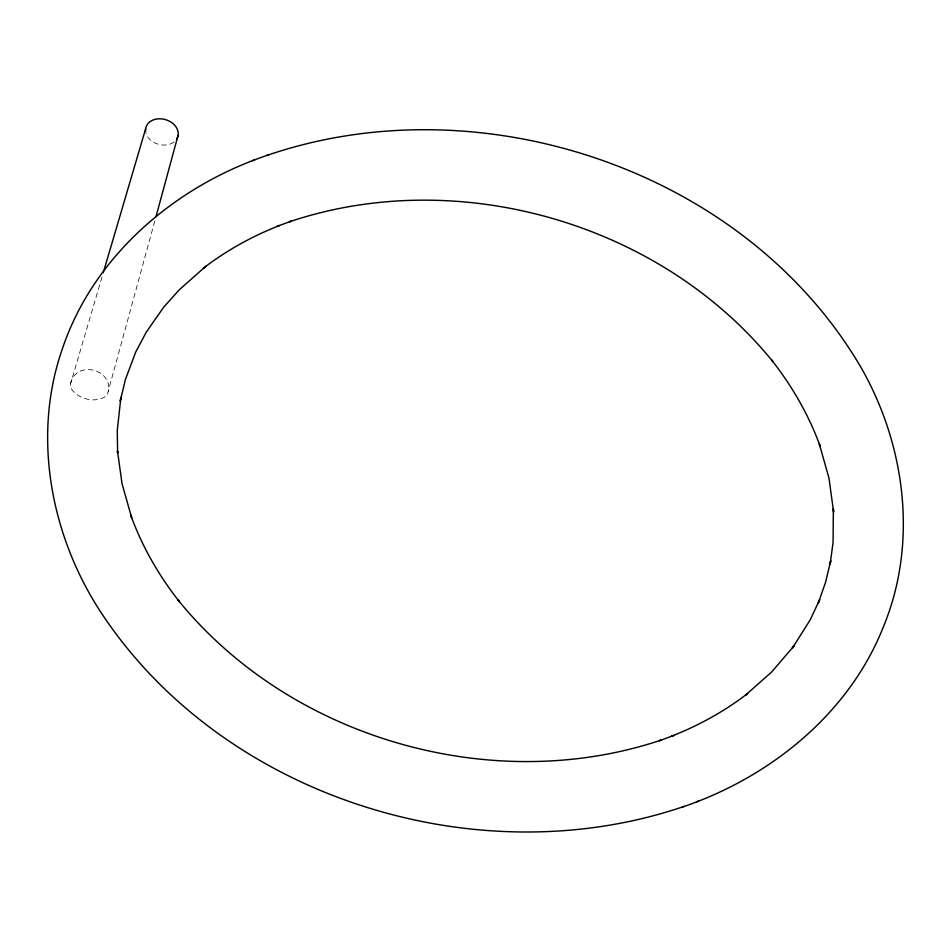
<?xml version="1.0" encoding="UTF-8"?>
<svg xmlns="http://www.w3.org/2000/svg" width="951" height="951" viewBox="0 0 951 951"><rect width="100%" height="100%" fill="white"/><g stroke="black" fill="none" stroke-linecap="round" stroke-linejoin="round"><path stroke-width="0.71" stroke-dasharray="4.75 3.57" d="M102.007 276.991L70.54 383.859L70.945 388.341C77.863 399.444 96.895 404.044 107.142 395.236L155.227 219.491M70.54 383.859C75.129 360.334 112.087 368.12 108.592 391.194M174.033 141.961A16.595 12.827 15.8 0 1 157.652 144.041A16.595 12.827 15.8 0 1 145.907 132.89"/><path stroke-width="1.43" d="M156 216.626L178.146 135.066M103.267 272.711L145.634 128.789M682.224 807.114C769.799 777.526 849.172 713.88 883.562 626.4C918.072 542.664 905.411 444.913 860.952 367.359C742.779 165.569 468.76 77.994 252.395 160.695C167.364 193.433 92.556 260.063 62.766 347.662C32.346 433.513 49.761 530.908 97.501 607.035C217.494 795.535 474.704 878.082 684.351 806.329M252.395 160.695L254.618 159.875M266.649 155.393L268.776 154.609M696.382 801.859L698.605 801.039M117.496 451.036L122.049 483.738L131.666 517.724L130.656 514.895C141.925 546.314 158.829 575.557 179.43 601.769L177.992 599.95C290.317 738.665 492.511 796.772 661.539 739.961L659.412 740.746L673.819 735.396L671.596 736.217C698.712 725.506 724.507 711.348 747.605 693.529L745.275 695.383L771.796 671.858L794.24 645.598L792.254 648.332L810.24 619.79L819.679 599.629L818.276 603.112L825.587 582.226L830.734 560.71L830.104 564.43L833.076 542.403L833.373 508.726L833.635 512.114L828.951 477.996L819.334 444.01L820.344 446.839C809.075 415.409 792.171 386.177 771.57 359.965L773.008 361.772C660.683 223.069 458.489 164.963 289.461 221.773L291.588 220.989L277.181 226.338L279.404 225.518C252.288 236.228 226.493 250.386 203.395 268.206L205.725 266.351L179.204 289.865L163.762 307.09L146.252 332.184L135.779 351.918L125.413 379.508L120.266 401.013L120.896 397.304L117.27 430.494L117.627 453.009L117.448 450.75M145.634 131.511A16.595 12.827 15.8 0 1 164.464 119.351A16.595 12.827 15.8 0 1 176.827 138.858"/></g></svg>
